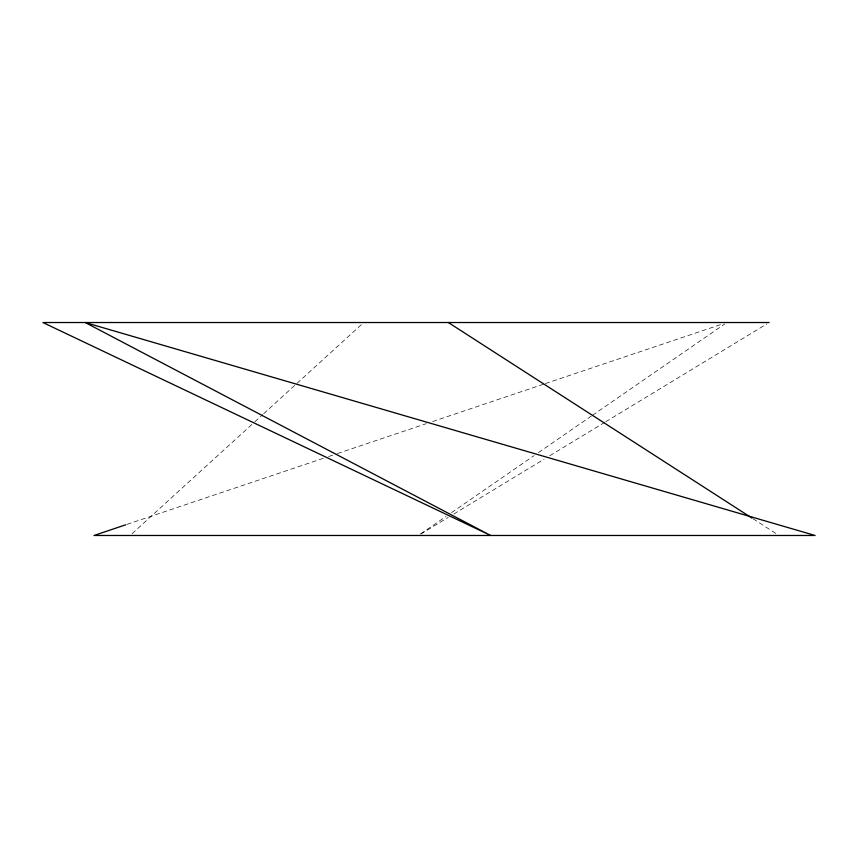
<?xml version="1.0" encoding="UTF-8"?>
<svg xmlns="http://www.w3.org/2000/svg" width="858" height="858" viewBox="0 0 858 858"><rect width="100%" height="100%" fill="white"/><g stroke="black" fill="none" stroke-linecap="round" stroke-linejoin="round"><path stroke-width="0.64" stroke-dasharray="4.29 3.22" d="M132.089 533.665L253.839 422.683M254.826 421.782L262.741 414.564M263.738 413.663L361.722 324.335M420.656 533.955L445.978 516.462M451.49 512.655L534.084 455.619M538.492 452.574L591.355 416.066M592.46 415.315L724.613 324.045M420.731 534.084L448.144 517.438M453.861 513.974L544.101 459.169M549.817 455.705L604.643 422.415M605.78 421.718L766.848 323.916M126.984 524.377L323.541 458.236M328.614 456.52L336.229 453.968M337.494 453.539L426.265 423.67M432.604 421.535L544.208 383.976M545.474 383.547L723.015 323.809M753.131 518.811L776.747 534.03"/><path stroke-width="1.29" d="M125.718 524.806L94.005 535.478L815.1 535.478L85.21 322.522L490.658 535.478L42.9 322.522L769.133 322.522M448.326 322.522L752.005 518.093"/></g></svg>
